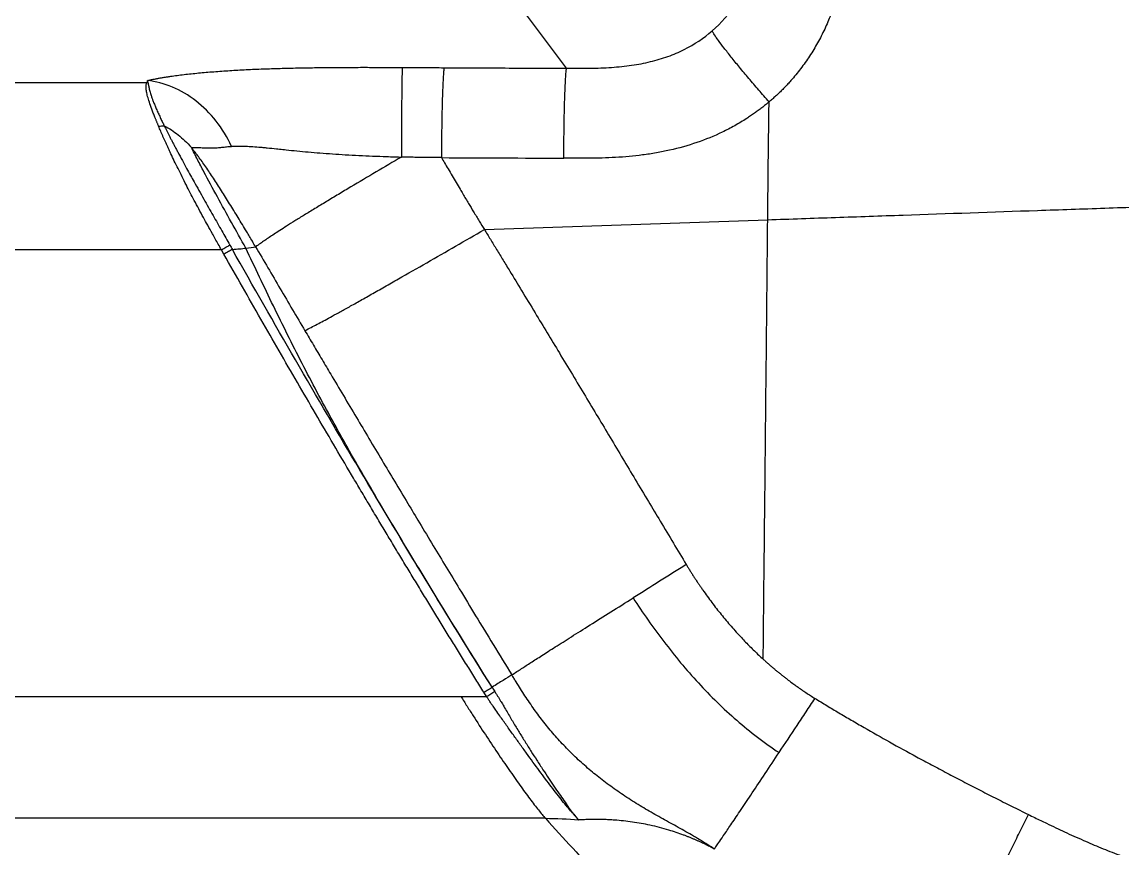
# Model space of a CAD drawing. Extents: x -50 to 28, y -10 to 124.
# Drawn here: x -9.83 to 6.21, y 13.71 to 25.78 of the extents above; entities that cross this region are included whole.
import ezdxf

# ---------------------------------------------------------------- set-up
doc = ezdxf.new("R2010")
doc.units = 0
doc.header["$MEASUREMENT"] = 0
doc.layers.add('GEOMETRY', color=2, linetype='Continuous', lineweight=25)

# ---------------------------------------------------------------- blocks, each defined once
blk = doc.blocks.new('2026 EXCURSION-ENTICE')
at = {"layer": 'GEOMETRY'}
for p, q in [((9.593, -53.826), (8.488, -52.345)), ((0, -54.036), (3.469, -54.036)), ((3.478, -54.036), (3.478, -54.004)), ((8.395, -56.179), (12.528, -56.036)), ((3.903, -56.474), (0, -56.474)), ((4.559, -56.474), (3.903, -56.474)), ((4.595, -56.538), (4.559, -56.474)), ((0, -62.991), (8.053, -62.991)), ((8.053, -62.991), (8.427, -62.991)), ((8.427, -62.991), (8.388, -62.929)), ((9.285, -64.767), (0, -64.767))]:
    blk.add_line(p, q, dxfattribs=at)
at = {"layer": 'GEOMETRY', "flags": 128}
blk.add_lwpolyline([(8.507, -62.855), (8.526, -62.886), (8.546, -62.916)], dxfattribs=at)
at = {"layer": 'GEOMETRY'}
for points, knots in [([(36.859, -38.985), (36.859, -39.16), (36.859, -39.51), (36.859, -40.039), (36.859, -40.597), (36.859, -41.376), (36.858, -42.351), (36.855, -43.908), (36.846, -45.823), (36.821, -48.972), (36.769, -52.803), (36.678, -56.674), (36.579, -59.683), (36.498, -61.677), (36.42, -63.302), (36.353, -64.522), (36.286, -65.605), (36.213, -66.66), (36.126, -67.745), (36.035, -68.704), (35.97, -69.315), (35.938, -69.602), (35.924, -69.72), (35.913, -69.815), (35.904, -69.892), (35.896, -69.965), (35.867, -70.204), (35.796, -70.603), (35.662, -71.066), (35.528, -71.427), (35.412, -71.692), (35.284, -71.951), (35.095, -72.286), (34.826, -72.687), (34.456, -73.131), (34.042, -73.535), (33.588, -73.894), (33.1, -74.204), (32.582, -74.462), (32.13, -74.631), (31.76, -74.738), (31.526, -74.793), (31.337, -74.829), (31.218, -74.849), (31.123, -74.863), (31.057, -74.871), (30.985, -74.88), (30.842, -74.897), (30.622, -74.922), (30.243, -74.965), (29.765, -75.015), (29.193, -75.07), (28.615, -75.121), (27.863, -75.183), (26.899, -75.253), (25.76, -75.325), (24.592, -75.39), (22.878, -75.476), (20.508, -75.573), (17.428, -75.669), (14.538, -75.735), (11.889, -75.78), (10.038, -75.803), (8.533, -75.817), (7.442, -75.826), (6.273, -75.833), (4.745, -75.84), (3.208, -75.844), (1.667, -75.846), (0.492, -75.847), (-0.692, -75.847), (-1.866, -75.846), (-3.004, -75.844), (-3.751, -75.842), (-4.118, -75.841)], [0, 0, 0, 0, 0.007135, 0.014269, 0.02154, 0.029849, 0.046032, 0.061236, 0.093305, 0.124037, 0.189519, 0.249403, 0.281787, 0.312156, 0.330735, 0.348033, 0.361973, 0.37493, 0.391119, 0.406315, 0.414161, 0.41614, 0.418084, 0.419011, 0.420045, 0.421239, 0.422007, 0.429856, 0.437694, 0.441616, 0.445539, 0.449461, 0.453383, 0.461225, 0.469067, 0.476909, 0.484751, 0.492594, 0.500437, 0.50828, 0.512202, 0.516124, 0.518085, 0.520047, 0.521015, 0.52201, 0.522757, 0.523955, 0.527873, 0.531772, 0.53951, 0.547462, 0.55518, 0.563151, 0.578208, 0.59453, 0.609664, 0.62587, 0.664452, 0.706296, 0.751407, 0.782189, 0.814248, 0.826805, 0.843537, 0.858702, 0.8744, 0.905792, 0.921312, 0.937214, 0.953632, 0.969569, 0.985025, 1, 1, 1, 1]), ([(-4.118, -75.625), (-3.925, -75.625), (-3.733, -75.626), (-3.347, -75.627), (-3.155, -75.627), (-2.769, -75.628), (-2.576, -75.628), (-2.191, -75.629), (-1.998, -75.629), (-1.035, -75.63), (-0.265, -75.63), (0.698, -75.63), (0.89, -75.63), (1.275, -75.63), (1.468, -75.63), (1.853, -75.629), (2.046, -75.629), (2.432, -75.628), (2.626, -75.628), (3.011, -75.627), (3.204, -75.627), (3.589, -75.626), (3.782, -75.626), (4.359, -75.624), (4.744, -75.623), (5.322, -75.621), (5.515, -75.62), (5.9, -75.618), (6.093, -75.617), (6.478, -75.615), (6.67, -75.614), (6.959, -75.613), (7.055, -75.612), (7.176, -75.611), (7.2, -75.611), (7.247, -75.611), (7.269, -75.611), (7.312, -75.61), (7.332, -75.61), (7.369, -75.61), (7.386, -75.61), (7.433, -75.609), (7.461, -75.609), (7.515, -75.609), (7.542, -75.609), (7.59, -75.608), (7.607, -75.608), (7.644, -75.608), (7.664, -75.608), (7.707, -75.607), (7.729, -75.607), (7.776, -75.607), (7.801, -75.607), (8.017, -75.605), (8.21, -75.603), (8.787, -75.598), (9.172, -75.595), (10.328, -75.583), (11.099, -75.573), (12.641, -75.551), (13.412, -75.538), (14.953, -75.508), (15.724, -75.491), (17.263, -75.454), (18.033, -75.432), (19.572, -75.385), (20.341, -75.359), (21.495, -75.315), (21.88, -75.299), (22.648, -75.266), (23.032, -75.249), (23.608, -75.222), (23.8, -75.213), (24.184, -75.194), (24.376, -75.184), (24.664, -75.169), (24.76, -75.163), (24.95, -75.153), (25.046, -75.148), (25.238, -75.137), (25.334, -75.132), (25.526, -75.121), (25.622, -75.115), (26.486, -75.064), (27.253, -75.013), (28.402, -74.922), (28.785, -74.89), (29.358, -74.837), (29.549, -74.818), (29.836, -74.789), (29.979, -74.775), (30.146, -74.757), (30.23, -74.748), (30.266, -74.744), (30.289, -74.742), (30.301, -74.74), (30.325, -74.738), (30.336, -74.737), (30.353, -74.735), (30.364, -74.733), (30.376, -74.732), (30.406, -74.729), (30.43, -74.726), (30.502, -74.718), (30.549, -74.713), (30.645, -74.702), (30.692, -74.697), (30.788, -74.686), (30.835, -74.68), (30.895, -74.673), (30.907, -74.672), (30.931, -74.669), (30.942, -74.667), (30.965, -74.665), (30.977, -74.663), (31, -74.66), (31.012, -74.659), (31.047, -74.655), (31.07, -74.651), (31.115, -74.645), (31.138, -74.642), (31.253, -74.624), (31.344, -74.608), (31.616, -74.552), (31.795, -74.505), (32.148, -74.393), (32.322, -74.328), (32.831, -74.107), (33.155, -73.924), (33.759, -73.495), (34.039, -73.249), (34.541, -72.706), (34.764, -72.408), (35.144, -71.772), (35.301, -71.435), (35.482, -70.91), (35.533, -70.732), (35.596, -70.461), (35.615, -70.371), (35.639, -70.234), (35.647, -70.188), (35.657, -70.119), (35.661, -70.096), (35.667, -70.051), (35.67, -70.028), (35.676, -69.981), (35.679, -69.958), (35.684, -69.911), (35.687, -69.887), (35.696, -69.815), (35.701, -69.768), (35.718, -69.625), (35.729, -69.529), (35.76, -69.243), (35.781, -69.052), (35.878, -68.097), (35.944, -67.332), (36.03, -66.182), (36.056, -65.798), (36.105, -65.031), (36.128, -64.647), (36.193, -63.495), (36.232, -62.726), (36.302, -61.187), (36.333, -60.419), (36.389, -58.88), (36.414, -58.111), (36.46, -56.573), (36.48, -55.805), (36.516, -54.27), (36.532, -53.502), (36.56, -51.965), (36.572, -51.196), (36.588, -50.041), (36.593, -49.656), (36.602, -48.887), (36.606, -48.501), (36.614, -47.731), (36.617, -47.347), (36.623, -46.576), (36.626, -46.19), (36.631, -45.42), (36.633, -45.035), (36.636, -44.265), (36.638, -43.879), (36.64, -43.108), (36.641, -42.723), (36.642, -41.953), (36.643, -41.568), (36.643, -40.99), (36.643, -40.798), (36.643, -40.509), (36.643, -40.413), (36.643, -40.268), (36.643, -40.22), (36.643, -40.148), (36.643, -40.124), (36.643, -40.079), (36.643, -40.057), (36.643, -40.015), (36.643, -39.995), (36.643, -39.957), (36.643, -39.939), (36.643, -39.886), (36.643, -39.852), (36.643, -39.797), (36.643, -39.778), (36.643, -39.739), (36.643, -39.718), (36.643, -39.674), (36.643, -39.651), (36.643, -39.604), (36.643, -39.579), (36.643, -39.507), (36.643, -39.459), (36.643, -39.364), (36.643, -39.317), (36.643, -39.223), (36.643, -39.176), (36.643, -39.081), (36.643, -39.033), (36.643, -38.985)], [0, 0, 0, 0, 0.007812, 0.007812, 0.015625, 0.015625, 0.023437, 0.023437, 0.03125, 0.03125, 0.0625, 0.0625, 0.070312, 0.070312, 0.078125, 0.078125, 0.085937, 0.085937, 0.09375, 0.09375, 0.101562, 0.101562, 0.109375, 0.109375, 0.125, 0.125, 0.132812, 0.132812, 0.140625, 0.140625, 0.148437, 0.148437, 0.152344, 0.152344, 0.15332, 0.15332, 0.154297, 0.154297, 0.155273, 0.155273, 0.15625, 0.15625, 0.158203, 0.158203, 0.160156, 0.160156, 0.161133, 0.161133, 0.162109, 0.162109, 0.163086, 0.163086, 0.164062, 0.164062, 0.171875, 0.171875, 0.1875, 0.1875, 0.21875, 0.21875, 0.25, 0.25, 0.28125, 0.28125, 0.3125, 0.3125, 0.34375, 0.34375, 0.359375, 0.359375, 0.375, 0.375, 0.382812, 0.382812, 0.390625, 0.390625, 0.394531, 0.394531, 0.398437, 0.398437, 0.402344, 0.402344, 0.40625, 0.40625, 0.4375, 0.4375, 0.453125, 0.453125, 0.460937, 0.460937, 0.464844, 0.466797, 0.467773, 0.468262, 0.468262, 0.46875, 0.46875, 0.469238, 0.469238, 0.469482, 0.469727, 0.469727, 0.470703, 0.470703, 0.472656, 0.472656, 0.474609, 0.474609, 0.476562, 0.476562, 0.477051, 0.477051, 0.477539, 0.477539, 0.478027, 0.478027, 0.478516, 0.478516, 0.479492, 0.479492, 0.480469, 0.480469, 0.484375, 0.484375, 0.492187, 0.492187, 0.5, 0.5, 0.515625, 0.515625, 0.53125, 0.53125, 0.546875, 0.546875, 0.5625, 0.5625, 0.570312, 0.570312, 0.574219, 0.574219, 0.576172, 0.576172, 0.577148, 0.577148, 0.578125, 0.578125, 0.579102, 0.579102, 0.580078, 0.580078, 0.582031, 0.582031, 0.585937, 0.585937, 0.59375, 0.59375, 0.625, 0.625, 0.640625, 0.640625, 0.65625, 0.65625, 0.6875, 0.6875, 0.71875, 0.71875, 0.75, 0.75, 0.78125, 0.78125, 0.8125, 0.8125, 0.84375, 0.84375, 0.859375, 0.859375, 0.875, 0.875, 0.890625, 0.890625, 0.90625, 0.90625, 0.921875, 0.921875, 0.9375, 0.9375, 0.953125, 0.953125, 0.96875, 0.96875, 0.976562, 0.976562, 0.980469, 0.980469, 0.982422, 0.982422, 0.983398, 0.983398, 0.984375, 0.984375, 0.985352, 0.985352, 0.986328, 0.986328, 0.988281, 0.988281, 0.989258, 0.989258, 0.990234, 0.990234, 0.991211, 0.991211, 0.992187, 0.992187, 0.994141, 0.994141, 0.996094, 0.996094, 0.998047, 0.998047, 1, 1, 1, 1]), ([(0, -75.54), (0.179, -75.54), (0.448, -75.54), (0.739, -75.54), (0.862, -75.54), (0.896, -75.54), (0.918, -75.54), (0.93, -75.54), (0.952, -75.54), (0.964, -75.54), (0.989, -75.54), (1.003, -75.54), (1.043, -75.54), (1.072, -75.54), (1.112, -75.54), (1.125, -75.54), (1.149, -75.54), (1.161, -75.54), (1.194, -75.54), (1.217, -75.54), (1.284, -75.54), (1.329, -75.54), (1.463, -75.54), (1.553, -75.54), (1.821, -75.539), (2, -75.539), (2.538, -75.538), (2.896, -75.538), (3.434, -75.537), (3.613, -75.536), (3.973, -75.535), (4.153, -75.535), (4.512, -75.534), (4.691, -75.533), (5.05, -75.532), (5.229, -75.531), (5.588, -75.53), (5.768, -75.529), (6.128, -75.527), (6.307, -75.526), (6.666, -75.524), (6.845, -75.523), (7.047, -75.522), (7.069, -75.522), (7.114, -75.522), (7.136, -75.521), (7.202, -75.521), (7.245, -75.521), (7.308, -75.52), (7.329, -75.52), (7.372, -75.52), (7.394, -75.52), (7.438, -75.519), (7.461, -75.519), (7.506, -75.519), (7.886, -75.516), (8.267, -75.513), (9.343, -75.503), (10.061, -75.496), (11.497, -75.478), (12.215, -75.467), (13.652, -75.443), (14.37, -75.43), (15.805, -75.399), (16.523, -75.382), (17.419, -75.359), (17.598, -75.354), (17.867, -75.346), (17.957, -75.344), (18.091, -75.34), (18.136, -75.339), (18.225, -75.336), (18.269, -75.335), (18.357, -75.332), (18.401, -75.331), (18.489, -75.328), (18.534, -75.327), (18.623, -75.324), (18.668, -75.323), (18.758, -75.32), (18.982, -75.313), (19.206, -75.306), (20.102, -75.277), (20.818, -75.251), (22.252, -75.194), (22.968, -75.163), (24.043, -75.111), (24.401, -75.093), (25.117, -75.054), (25.475, -75.034), (26.55, -74.969), (27.266, -74.921), (28.697, -74.809), (29.412, -74.744), (30.149, -74.666), (30.171, -74.664), (30.216, -74.659), (30.238, -74.657), (30.283, -74.652), (30.306, -74.649), (30.35, -74.644), (30.373, -74.642), (30.417, -74.637), (30.44, -74.635), (30.484, -74.63), (30.507, -74.627), (30.552, -74.622), (30.575, -74.619), (30.62, -74.614), (30.642, -74.612), (30.709, -74.604), (30.754, -74.599), (30.81, -74.592), (30.821, -74.591), (30.843, -74.588), (30.854, -74.587), (30.875, -74.585), (30.886, -74.583), (30.908, -74.581), (30.919, -74.58), (30.941, -74.577), (30.953, -74.576), (30.969, -74.574), (30.975, -74.573), (30.986, -74.571), (30.992, -74.571), (31.002, -74.569), (31.008, -74.569), (31.019, -74.567), (31.025, -74.567), (31.042, -74.564), (31.053, -74.563), (31.111, -74.555), (31.156, -74.548), (31.383, -74.511), (31.563, -74.472), (31.919, -74.375), (32.094, -74.317), (32.609, -74.117), (32.938, -73.947), (33.554, -73.543), (33.84, -73.308), (34.359, -72.785), (34.59, -72.496), (34.988, -71.876), (35.154, -71.545), (35.349, -71.028), (35.406, -70.853), (35.464, -70.63), (35.475, -70.585), (35.496, -70.496), (35.506, -70.451), (35.525, -70.361), (35.533, -70.316), (35.55, -70.226), (35.557, -70.18), (35.571, -70.089), (35.577, -70.044), (35.589, -69.953), (35.594, -69.908), (35.61, -69.774), (35.62, -69.685), (35.635, -69.551), (35.641, -69.507), (35.65, -69.417), (35.655, -69.372), (35.67, -69.239), (35.68, -69.149), (35.764, -68.346), (35.828, -67.63), (35.912, -66.557), (35.938, -66.199), (35.987, -65.482), (36.009, -65.124), (36.052, -64.408), (36.072, -64.049), (36.11, -63.332), (36.129, -62.974), (36.163, -62.257), (36.18, -61.898), (36.203, -61.361), (36.211, -61.182), (36.222, -60.913), (36.226, -60.823), (36.233, -60.644), (36.236, -60.555), (36.247, -60.287), (36.254, -60.108), (36.267, -59.749), (36.274, -59.57), (36.293, -59.033), (36.305, -58.674), (36.34, -57.6), (36.361, -56.884), (36.418, -54.734), (36.448, -53.3), (36.483, -51.15), (36.494, -50.433), (36.507, -49.357), (36.511, -48.999), (36.519, -48.282), (36.522, -47.924), (36.529, -47.207), (36.531, -46.849), (36.537, -46.132), (36.539, -45.773), (36.545, -44.698), (36.548, -43.981), (36.552, -42.547), (36.553, -41.83), (36.553, -40.933), (36.553, -40.754), (36.553, -40.485), (36.553, -40.396), (36.553, -40.261), (36.553, -40.194), (36.553, -40.116), (36.553, -40.082), (36.553, -40.06), (36.553, -40.048), (36.553, -40.026), (36.553, -40.015), (36.553, -39.994), (36.553, -39.983), (36.553, -39.953), (36.553, -39.934), (36.553, -39.896), (36.553, -39.877), (36.553, -39.846), (36.553, -39.836), (36.553, -39.814), (36.553, -39.803), (36.553, -39.702), (36.553, -39.612), (36.553, -39.343), (36.553, -39.164), (36.553, -38.985)], [0, 0, 0, 0, 0.007812, 0.011719, 0.012695, 0.013184, 0.013184, 0.013672, 0.013672, 0.01416, 0.01416, 0.014648, 0.014648, 0.015625, 0.015625, 0.016113, 0.016113, 0.016602, 0.016602, 0.017578, 0.017578, 0.019531, 0.019531, 0.023437, 0.023437, 0.03125, 0.03125, 0.046875, 0.046875, 0.054687, 0.054687, 0.0625, 0.0625, 0.070312, 0.070312, 0.078125, 0.078125, 0.085937, 0.085937, 0.09375, 0.09375, 0.101562, 0.101562, 0.102539, 0.102539, 0.103516, 0.103516, 0.105469, 0.105469, 0.106445, 0.106445, 0.107422, 0.107422, 0.108398, 0.108398, 0.109375, 0.125, 0.125, 0.15625, 0.15625, 0.1875, 0.1875, 0.21875, 0.21875, 0.25, 0.25, 0.257812, 0.257812, 0.261719, 0.261719, 0.263672, 0.263672, 0.265625, 0.265625, 0.267578, 0.267578, 0.269531, 0.269531, 0.271484, 0.271484, 0.273437, 0.28125, 0.28125, 0.3125, 0.3125, 0.34375, 0.34375, 0.359375, 0.359375, 0.375, 0.375, 0.40625, 0.40625, 0.4375, 0.4375, 0.438477, 0.438477, 0.439453, 0.439453, 0.44043, 0.44043, 0.441406, 0.441406, 0.442383, 0.442383, 0.443359, 0.443359, 0.444336, 0.444336, 0.445312, 0.445312, 0.447266, 0.447266, 0.447754, 0.447754, 0.448242, 0.448242, 0.44873, 0.44873, 0.449219, 0.449219, 0.449707, 0.449707, 0.449951, 0.449951, 0.450195, 0.450195, 0.450439, 0.450439, 0.450684, 0.450684, 0.451172, 0.451172, 0.453125, 0.453125, 0.460937, 0.460937, 0.46875, 0.46875, 0.484375, 0.484375, 0.5, 0.5, 0.515625, 0.515625, 0.53125, 0.53125, 0.539062, 0.539062, 0.541016, 0.541016, 0.542969, 0.542969, 0.544922, 0.544922, 0.546875, 0.546875, 0.548828, 0.548828, 0.550781, 0.550781, 0.554687, 0.554687, 0.556641, 0.556641, 0.558594, 0.558594, 0.5625, 0.5625, 0.59375, 0.59375, 0.609375, 0.609375, 0.625, 0.625, 0.640625, 0.640625, 0.65625, 0.65625, 0.671875, 0.671875, 0.679687, 0.679687, 0.683594, 0.683594, 0.6875, 0.6875, 0.695312, 0.695312, 0.703125, 0.703125, 0.71875, 0.71875, 0.75, 0.75, 0.8125, 0.8125, 0.84375, 0.84375, 0.859375, 0.859375, 0.875, 0.875, 0.890625, 0.890625, 0.90625, 0.90625, 0.9375, 0.9375, 0.96875, 0.96875, 0.976562, 0.976562, 0.980469, 0.980469, 0.982422, 0.983398, 0.983887, 0.983887, 0.984375, 0.984375, 0.984863, 0.984863, 0.985352, 0.985352, 0.986328, 0.986328, 0.987305, 0.987305, 0.987793, 0.987793, 0.988281, 0.988281, 0.992187, 0.992187, 1, 1, 1, 1]), ([(0, -75.399), (0.255, -75.399), (0.758, -75.399), (1.505, -75.398), (2.236, -75.397), (2.949, -75.396), (3.646, -75.395), (4.481, -75.392), (5.425, -75.389), (6.856, -75.382), (9.405, -75.364), (12.989, -75.319), (16.595, -75.243), (19.404, -75.16), (21.198, -75.096), (22.609, -75.037), (23.696, -74.987), (24.764, -74.932), (25.851, -74.871), (26.912, -74.803), (27.994, -74.724), (29.052, -74.635), (29.944, -74.547), (30.511, -74.485), (30.779, -74.454), (30.911, -74.438), (31.046, -74.422), (31.223, -74.395), (31.443, -74.353), (31.791, -74.268), (32.218, -74.127), (32.708, -73.906), (33.173, -73.634), (33.607, -73.316), (34.006, -72.954), (34.364, -72.552), (34.678, -72.115), (34.944, -71.647), (35.125, -71.236), (35.243, -70.897), (35.318, -70.639), (35.379, -70.378), (35.414, -70.18), (35.434, -70.047), (35.442, -69.985), (35.45, -69.918), (35.461, -69.827), (35.475, -69.711), (35.495, -69.534), (35.52, -69.313), (35.576, -68.789), (35.654, -67.985), (35.744, -66.914), (35.823, -65.831), (35.89, -64.769), (35.95, -63.695), (36.004, -62.626), (36.054, -61.54), (36.113, -60.128), (36.177, -58.332), (36.259, -55.525), (36.335, -51.922), (36.379, -48.352), (36.4, -45.428), (36.409, -43.277), (36.412, -41.471), (36.412, -40.224), (36.411, -39.515), (36.411, -39.164), (36.411, -38.985)], [0, 0, 0, 0, 0.011101, 0.021959, 0.032572, 0.042941, 0.053066, 0.062947, 0.079322, 0.094251, 0.125331, 0.190435, 0.250486, 0.282601, 0.312909, 0.328779, 0.344158, 0.360326, 0.375407, 0.391619, 0.406655, 0.422722, 0.437903, 0.445751, 0.447588, 0.449629, 0.451566, 0.453521, 0.457428, 0.461331, 0.46914, 0.47695, 0.484759, 0.492568, 0.500376, 0.508185, 0.515994, 0.523803, 0.531611, 0.535517, 0.539423, 0.543317, 0.547218, 0.548183, 0.549172, 0.549945, 0.551125, 0.553168, 0.555032, 0.55892, 0.562849, 0.578024, 0.5941, 0.609728, 0.625356, 0.640468, 0.65663, 0.672021, 0.68788, 0.71823, 0.75035, 0.810334, 0.87533, 0.905972, 0.937827, 0.969083, 0.984709, 0.992188, 1, 1, 1, 1]), ([(11.717, -53.282), (11.849, -53.168), (11.966, -53.035), (12.114, -52.806), (12.159, -52.725), (12.239, -52.553), (12.275, -52.463), (12.335, -52.275), (12.36, -52.176), (12.401, -51.972), (12.417, -51.866), (12.44, -51.648), (12.448, -51.535), (12.455, -51.359), (12.457, -51.3), (12.459, -51.208), (12.46, -51.177), (12.46, -51.131), (12.461, -51.115), (12.461, -51.096), (12.461, -51.09), (12.461, -51.084), (12.461, -51.08), (12.461, -51.078), (12.461, -51.074), (12.461, -51.071), (12.461, -51.066), (12.461, -51.064), (12.461, -51.059), (12.461, -51.056), (12.461, -51.052), (12.462, -51.05), (12.462, -51.048)], [0, 0, 0, 0, 0.25, 0.25, 0.375, 0.375, 0.5, 0.5, 0.625, 0.625, 0.75, 0.75, 0.875, 0.875, 0.9375, 0.9375, 0.96875, 0.96875, 0.984375, 0.984375, 0.988281, 0.990234, 0.990234, 0.992188, 0.992188, 0.994141, 0.994141, 0.996094, 0.996094, 0.998047, 0.998047, 1, 1, 1, 1]), ([(13.739, -51.123), (13.738, -51.14), (13.738, -51.174), (13.737, -51.242), (13.734, -51.362), (13.729, -51.535), (13.719, -51.746), (13.695, -52.035), (13.642, -52.401), (13.551, -52.763), (13.45, -53.047), (13.361, -53.255), (13.258, -53.457), (13.141, -53.65), (13.011, -53.834), (12.902, -53.967), (12.824, -54.054), (12.78, -54.1), (12.735, -54.145), (12.69, -54.19), (12.643, -54.233), (12.596, -54.276), (12.564, -54.303), (12.548, -54.317)], [0, 0, 0, 0, 0.0146063, 0.0292388, 0.0577971, 0.1163118, 0.1763623, 0.2376079, 0.3626791, 0.4899504, 0.5545453, 0.618224, 0.6826143, 0.7464242, 0.8102978, 0.8738239, 0.8919071, 0.9099571, 0.9279822, 0.9459908, 0.9639912, 0.9819916, 1, 1, 1, 1]), ([(9.593, -53.826), (9.713, -53.827), (9.826, -53.827), (10.044, -53.824), (10.148, -53.82), (10.35, -53.806), (10.448, -53.796), (10.637, -53.769), (10.728, -53.751), (10.905, -53.708), (10.99, -53.683), (11.154, -53.624), (11.233, -53.591), (11.459, -53.478), (11.596, -53.387), (11.717, -53.282)], [0, 0, 0, 0, 0.125, 0.125, 0.25, 0.25, 0.375, 0.375, 0.5, 0.5, 0.625, 0.625, 0.75, 0.75, 1, 1, 1, 1]), ([(12.548, -54.317), (12.497, -54.259), (12.447, -54.201), (12.348, -54.086), (12.299, -54.029), (12.205, -53.918), (12.16, -53.864), (12.074, -53.76), (12.034, -53.71), (11.959, -53.616), (11.924, -53.572), (11.862, -53.492), (11.834, -53.455), (11.787, -53.391), (11.767, -53.362), (11.736, -53.315), (11.725, -53.296), (11.717, -53.282)], [0, 0, 0, 0, 0.125, 0.125, 0.25, 0.25, 0.375, 0.375, 0.5, 0.5, 0.625, 0.625, 0.75, 0.75, 0.875, 0.875, 1, 1, 1, 1]), ([(3.478, -54.004), (3.485, -54.003), (3.498, -54), (3.52, -53.995), (3.541, -53.991), (3.563, -53.987), (3.584, -53.983), (3.607, -53.978), (3.629, -53.974), (3.652, -53.97), (3.675, -53.966), (3.698, -53.962), (3.722, -53.958), (3.745, -53.955), (3.769, -53.951), (3.794, -53.947), (3.841, -53.94), (3.913, -53.93), (4.013, -53.917), (4.118, -53.906), (4.26, -53.891), (4.447, -53.875), (4.679, -53.859), (4.921, -53.845), (5.166, -53.835), (5.417, -53.827), (5.667, -53.821), (5.922, -53.817), (6.173, -53.814), (6.43, -53.813), (6.641, -53.812), (6.814, -53.813), (6.938, -53.813), (7.067, -53.814), (7.151, -53.814), (7.197, -53.814)], [0, 0, 0, 0, 0.0084843, 0.0169415, 0.0253726, 0.0337792, 0.0421624, 0.0505237, 0.0588643, 0.0671857, 0.0754892, 0.0837761, 0.092048, 0.100306, 0.1085518, 0.1167865, 0.1250118, 0.1561113, 0.187261, 0.2185364, 0.2500125, 0.3115652, 0.3749849, 0.436033, 0.499973, 0.5609245, 0.6249724, 0.6857833, 0.7499776, 0.8102258, 0.8749872, 0.9053094, 0.9374935, 0.9667148, 1, 1, 1, 1]), ([(7.197, -53.814), (7.196, -53.827), (7.195, -53.846), (7.194, -53.897), (7.193, -53.93), (7.191, -54.006), (7.191, -54.051), (7.189, -54.15), (7.189, -54.205), (7.188, -54.324), (7.187, -54.388), (7.186, -54.522), (7.186, -54.593), (7.185, -54.738), (7.185, -54.814), (7.184, -54.966), (7.184, -55.044), (7.184, -55.121)], [0, 0, 0, 0, 0.125, 0.125, 0.25, 0.25, 0.375, 0.375, 0.5, 0.5, 0.625, 0.625, 0.75, 0.75, 0.875, 0.875, 1, 1, 1, 1]), ([(7.197, -53.814), (7.22, -53.814), (7.271, -53.815), (7.373, -53.815), (7.503, -53.816), (7.656, -53.817), (7.758, -53.817), (7.808, -53.818)], [0, 0, 0, 0, 0.114726, 0.25, 0.5, 0.7562, 1, 1, 1, 1]), ([(7.808, -53.818), (7.805, -53.83), (7.803, -53.849), (7.798, -53.901), (7.796, -53.934), (7.791, -54.011), (7.789, -54.055), (7.785, -54.155), (7.783, -54.211), (7.779, -54.33), (7.778, -54.394), (7.775, -54.529), (7.774, -54.6), (7.771, -54.747), (7.77, -54.822), (7.769, -54.975), (7.768, -55.053), (7.768, -55.13)], [0, 0, 0, 0, 0.125, 0.125, 0.25, 0.25, 0.375, 0.375, 0.5, 0.5, 0.625, 0.625, 0.75, 0.75, 0.875, 0.875, 1, 1, 1, 1]), ([(7.808, -53.818), (7.882, -53.818), (8.031, -53.819), (8.328, -53.82), (8.849, -53.823), (9.296, -53.825), (9.593, -53.826)], [0, 0, 0, 0, 0.125, 0.25, 0.5, 1, 1, 1, 1]), ([(9.554, -55.138), (9.554, -55.06), (9.554, -54.983), (9.556, -54.83), (9.557, -54.754), (9.559, -54.608), (9.56, -54.537), (9.563, -54.402), (9.565, -54.338), (9.569, -54.219), (9.571, -54.164), (9.575, -54.064), (9.577, -54.019), (9.581, -53.942), (9.584, -53.91), (9.588, -53.858), (9.591, -53.839), (9.593, -53.826)], [0, 0, 0, 0, 0.125, 0.125, 0.25, 0.25, 0.375, 0.375, 0.5, 0.5, 0.625, 0.625, 0.75, 0.75, 0.875, 0.875, 1, 1, 1, 1]), ([(3.643, -54.672), (3.64, -54.667), (3.636, -54.655), (3.629, -54.638), (3.622, -54.621), (3.615, -54.604), (3.608, -54.588), (3.602, -54.572), (3.596, -54.557), (3.583, -54.525), (3.565, -54.479), (3.536, -54.403), (3.506, -54.318), (3.481, -54.234), (3.465, -54.167), (3.459, -54.114), (3.461, -54.079), (3.464, -54.057), (3.467, -54.045), (3.469, -54.039), (3.469, -54.036)], [0, 0, 0, 0, 0.01502, 0.029951, 0.044792, 0.059546, 0.074214, 0.088797, 0.103297, 0.117714, 0.178661, 0.239261, 0.362492, 0.487526, 0.611851, 0.741982, 0.870707, 0.935143, 0.967589, 1, 1, 1, 1]), ([(3.478, -54.004), (3.479, -54.007), (3.48, -54.014), (3.483, -54.024), (3.486, -54.035), (3.488, -54.045), (3.491, -54.056), (3.494, -54.07), (3.5, -54.097), (3.507, -54.132), (3.519, -54.174), (3.53, -54.211), (3.543, -54.252), (3.56, -54.298), (3.579, -54.347), (3.603, -54.404), (3.629, -54.463), (3.653, -54.516), (3.672, -54.557), (3.686, -54.587), (3.7, -54.615), (3.713, -54.641), (3.721, -54.658), (3.725, -54.667)], [0, 0, 0, 0, 0.0321616, 0.0657223, 0.0985634, 0.1314098, 0.1642213, 0.1967489, 0.2617342, 0.3907166, 0.4545317, 0.5177006, 0.5862929, 0.6421342, 0.7077145, 0.7644466, 0.8291473, 0.8843398, 0.9112851, 0.9362787, 0.9593685, 0.9805974, 1, 1, 1, 1]), ([(4.708, -54.965), (4.645, -54.832), (4.568, -54.708), (4.392, -54.485), (4.293, -54.385), (4.078, -54.218), (3.963, -54.15), (3.724, -54.05), (3.601, -54.017), (3.478, -54.004)], [0, 0, 0, 0, 0.25, 0.25, 0.5, 0.5, 0.75, 0.75, 1, 1, 1, 1]), ([(12.548, -54.317), (12.539, -54.324), (12.522, -54.339), (12.496, -54.36), (12.47, -54.381), (12.443, -54.402), (12.416, -54.423), (12.389, -54.443), (12.362, -54.463), (12.334, -54.483), (12.306, -54.503), (12.278, -54.522), (12.25, -54.541), (12.174, -54.59), (12.047, -54.666), (11.808, -54.79), (11.493, -54.918), (11.168, -55.009), (10.902, -55.062), (10.639, -55.102), (10.376, -55.125), (10.116, -55.136), (9.925, -55.139), (9.768, -55.139), (9.645, -55.138), (9.584, -55.138), (9.554, -55.138)], [0, 0, 0, 0, 0.010617, 0.02124, 0.031871, 0.04251, 0.053158, 0.063818, 0.07449, 0.085175, 0.095874, 0.106589, 0.117321, 0.128071, 0.191963, 0.256559, 0.382087, 0.512193, 0.574307, 0.638285, 0.762359, 0.823397, 0.883545, 0.942528, 0.971486, 1, 1, 1, 1]), ([(12.528, -56.036), (12.529, -55.893), (12.531, -55.751), (12.534, -55.465), (12.535, -55.322), (12.539, -55.035), (12.54, -54.891), (12.544, -54.603), (12.546, -54.46), (12.548, -54.317)], [0, 0, 0, 0, 0.25, 0.25, 0.5, 0.5, 0.75, 0.75, 1, 1, 1, 1]), ([(4.559, -56.474), (4.543, -56.446), (4.513, -56.393), (4.469, -56.314), (4.418, -56.223), (4.36, -56.119), (4.272, -55.958), (4.167, -55.762), (4.063, -55.564), (3.985, -55.409), (3.926, -55.291), (3.872, -55.18), (3.83, -55.093), (3.8, -55.029), (3.78, -54.985), (3.76, -54.942), (3.742, -54.9), (3.723, -54.859), (3.706, -54.82), (3.689, -54.781), (3.673, -54.744), (3.657, -54.707), (3.648, -54.684), (3.643, -54.672)], [0, 0, 0, 0, 0.044497, 0.086498, 0.125988, 0.191177, 0.251874, 0.383968, 0.502441, 0.568963, 0.632944, 0.694472, 0.753648, 0.779362, 0.80481, 0.830001, 0.854944, 0.879651, 0.904131, 0.928396, 0.952455, 0.976319, 1, 1, 1, 1]), ([(3.725, -54.667), (3.728, -54.672), (3.734, -54.684), (3.743, -54.702), (3.752, -54.72), (3.761, -54.739), (3.771, -54.758), (3.781, -54.777), (3.791, -54.797), (3.802, -54.818), (3.812, -54.839), (3.823, -54.86), (3.835, -54.882), (3.846, -54.904), (3.858, -54.927), (3.87, -54.95), (3.883, -54.973), (3.895, -54.997), (3.908, -55.022), (3.939, -55.08), (3.986, -55.167), (4.049, -55.282), (4.106, -55.386), (4.189, -55.535), (4.298, -55.73), (4.434, -55.969), (4.561, -56.192), (4.642, -56.336), (4.681, -56.405)], [0, 0, 0, 0, 0.01227, 0.024641, 0.037124, 0.04973, 0.062468, 0.075348, 0.088378, 0.101567, 0.114919, 0.128442, 0.142139, 0.156012, 0.170064, 0.184294, 0.198698, 0.213274, 0.228014, 0.24291, 0.316216, 0.382043, 0.440551, 0.49201, 0.632197, 0.76348, 0.886207, 1, 1, 1, 1]), ([(3.725, -54.667), (3.762, -54.685), (3.797, -54.705), (3.865, -54.748), (3.897, -54.772), (3.962, -54.824), (3.994, -54.852), (4.057, -54.913), (4.088, -54.946), (4.12, -54.982)], [0, 0, 0, 0, 0.25, 0.25, 0.5, 0.5, 0.75, 0.75, 1, 1, 1, 1]), ([(4.12, -54.982), (4.154, -54.981), (4.185, -54.981), (4.243, -54.983), (4.27, -54.984), (4.321, -54.987), (4.345, -54.988), (4.39, -54.989), (4.412, -54.989), (4.456, -54.988), (4.477, -54.986), (4.521, -54.983), (4.543, -54.981), (4.576, -54.978), (4.587, -54.976), (4.61, -54.974), (4.622, -54.973), (4.646, -54.97), (4.658, -54.969), (4.683, -54.967), (4.695, -54.966), (4.708, -54.965)], [0, 0, 0, 0, 0.125, 0.125, 0.25, 0.25, 0.375, 0.375, 0.5, 0.5, 0.625, 0.625, 0.75, 0.75, 0.8125, 0.8125, 0.875, 0.875, 0.9375, 0.9375, 1, 1, 1, 1]), ([(4.916, -56.45), (4.845, -56.324), (4.774, -56.198), (4.635, -55.949), (4.567, -55.825), (4.433, -55.579), (4.367, -55.458), (4.272, -55.277), (4.24, -55.217), (4.179, -55.098), (4.148, -55.038), (4.12, -54.982)], [0, 0, 0, 0, 0.25, 0.25, 0.5, 0.5, 0.75, 0.75, 0.875, 0.875, 1, 1, 1, 1]), ([(5.057, -56.429), (5.041, -56.403), (5.012, -56.352), (4.969, -56.28), (4.92, -56.198), (4.865, -56.107), (4.782, -55.97), (4.682, -55.806), (4.562, -55.614), (4.446, -55.435), (4.351, -55.293), (4.277, -55.188), (4.229, -55.122), (4.188, -55.068), (4.154, -55.024), (4.131, -54.996), (4.12, -54.982)], [0, 0, 0, 0, 0.0525233, 0.1011456, 0.1458432, 0.2178713, 0.2863408, 0.4237593, 0.5527937, 0.6779061, 0.794643, 0.8499064, 0.9027454, 0.9358098, 0.9682563, 1, 1, 1, 1]), ([(4.708, -54.965), (4.713, -54.964), (4.722, -54.964), (4.736, -54.963), (4.751, -54.962), (4.765, -54.962), (4.78, -54.961), (4.804, -54.961), (4.84, -54.961), (4.903, -54.962), (4.99, -54.966), (5.083, -54.973), (5.164, -54.98), (5.249, -54.989), (5.331, -54.997), (5.424, -55.007), (5.522, -55.018), (5.717, -55.038), (6.004, -55.063), (6.374, -55.088), (6.7, -55.104), (6.938, -55.113), (7.056, -55.117), (7.121, -55.119), (7.157, -55.12), (7.178, -55.121), (7.184, -55.121)], [0, 0, 0, 0, 0.008644, 0.017218, 0.025726, 0.03417, 0.042555, 0.050881, 0.075561, 0.100452, 0.148302, 0.200738, 0.22594, 0.253392, 0.308468, 0.326549, 0.366226, 0.42671, 0.555772, 0.695122, 0.843673, 0.920945, 0.960237, 0.976072, 0.993787, 1, 1, 1, 1]), ([(7.184, -55.121), (7.061, -55.194), (6.937, -55.266), (6.691, -55.412), (6.568, -55.485), (6.387, -55.593), (6.326, -55.629), (6.207, -55.701), (6.149, -55.736), (6.034, -55.805), (5.977, -55.839), (5.869, -55.905), (5.817, -55.937), (5.719, -55.997), (5.673, -56.026), (5.587, -56.079), (5.547, -56.104), (5.474, -56.151), (5.441, -56.172), (5.38, -56.211), (5.352, -56.229), (5.276, -56.28), (5.233, -56.309), (5.169, -56.353), (5.149, -56.367), (5.105, -56.397), (5.082, -56.412), (5.056, -56.429)], [0, 0, 0, 0, 0.125, 0.125, 0.25, 0.25, 0.3125, 0.3125, 0.375, 0.375, 0.4375, 0.4375, 0.5, 0.5, 0.5625, 0.5625, 0.625, 0.625, 0.6875, 0.6875, 0.75, 0.75, 0.875, 0.875, 0.9375, 0.9375, 1, 1, 1, 1]), ([(7.768, -55.13), (7.736, -55.13), (7.671, -55.13), (7.574, -55.129), (7.477, -55.127), (7.38, -55.126), (7.282, -55.123), (7.217, -55.122), (7.184, -55.121)], [0, 0, 0, 0, 0.165476, 0.331434, 0.49787, 0.66478, 0.832158, 1, 1, 1, 1]), ([(7.768, -55.13), (7.783, -55.155), (7.816, -55.21), (7.867, -55.298), (7.943, -55.426), (8.014, -55.547), (8.094, -55.682), (8.16, -55.792), (8.24, -55.925), (8.317, -56.051), (8.37, -56.138), (8.395, -56.179)], [0, 0, 0, 0, 0.0724989, 0.1561581, 0.2509219, 0.4371409, 0.5012512, 0.6359411, 0.7509192, 0.881464, 1, 1, 1, 1]), ([(12.528, -56.036), (12.857, -56.024), (13.187, -56.013), (13.846, -55.99), (14.174, -55.979), (15.157, -55.945), (15.809, -55.922), (16.79, -55.888), (17.118, -55.877), (17.775, -55.854), (18.104, -55.842), (19.093, -55.808), (19.753, -55.785), (21.071, -55.739), (21.731, -55.716), (23.05, -55.67), (23.709, -55.647), (25.028, -55.601), (25.687, -55.578), (27.006, -55.532), (27.665, -55.509), (28.325, -55.485)], [0, 0, 0, 0, 0.0625, 0.0625, 0.125, 0.125, 0.25, 0.25, 0.3125, 0.3125, 0.375, 0.375, 0.5, 0.5, 0.625, 0.625, 0.75, 0.75, 0.875, 0.875, 1, 1, 1, 1]), ([(12.462, -62.446), (12.468, -61.911), (12.473, -61.377), (12.485, -60.308), (12.49, -59.773), (12.501, -58.705), (12.507, -58.172), (12.517, -57.104), (12.523, -56.57), (12.528, -56.036)], [0, 0, 0, 0, 0.25, 0.25, 0.5, 0.5, 0.75, 0.75, 1, 1, 1, 1]), ([(5.777, -57.654), (5.809, -57.637), (5.839, -57.621), (5.897, -57.59), (5.926, -57.575), (5.985, -57.544), (6.015, -57.528), (6.078, -57.494), (6.112, -57.476), (6.185, -57.436), (6.224, -57.415), (6.309, -57.368), (6.356, -57.342), (6.456, -57.287), (6.509, -57.257), (6.623, -57.193), (6.683, -57.159), (6.808, -57.088), (6.873, -57.052), (7.005, -56.977), (7.073, -56.938), (7.277, -56.821), (7.416, -56.742), (7.695, -56.582), (7.835, -56.501), (8.115, -56.34), (8.255, -56.26), (8.395, -56.179)], [0, 0, 0, 0, 0.0625, 0.0625, 0.125, 0.125, 0.1875, 0.1875, 0.25, 0.25, 0.3125, 0.3125, 0.375, 0.375, 0.4375, 0.4375, 0.5, 0.5, 0.5625, 0.5625, 0.625, 0.625, 0.75, 0.75, 0.875, 0.875, 1, 1, 1, 1]), ([(8.395, -56.179), (8.424, -56.226), (8.484, -56.323), (8.575, -56.472), (8.669, -56.627), (8.791, -56.826), (8.946, -57.082), (9.187, -57.48), (9.498, -57.994), (9.863, -58.601), (10.172, -59.115), (10.414, -59.52), (10.6, -59.831), (10.781, -60.134), (10.966, -60.443), (11.15, -60.75), (11.277, -60.962), (11.34, -61.066)], [0, 0, 0, 0, 0.029306, 0.059848, 0.091629, 0.124648, 0.182316, 0.249305, 0.369167, 0.498398, 0.621375, 0.684578, 0.746491, 0.811976, 0.870256, 0.935848, 1, 1, 1, 1]), ([(4.559, -56.474), (4.582, -56.461), (4.604, -56.449), (4.646, -56.425), (4.665, -56.414), (4.681, -56.405)], [0, 0, 0, 0, 0.5, 0.5, 1, 1, 1, 1]), ([(4.718, -56.469), (4.701, -56.478), (4.682, -56.489), (4.64, -56.513), (4.618, -56.525), (4.595, -56.538)], [0, 0, 0, 0, 0.5, 0.5, 1, 1, 1, 1]), ([(8.507, -62.855), (7.85, -61.807), (7.207, -60.748), (5.946, -58.618), (5.327, -57.546), (4.718, -56.469)], [0, 0, 0, 0, 0.5, 0.5, 1, 1, 1, 1]), ([(8.508, -62.855), (8.188, -62.344), (7.871, -61.832), (7.48, -61.189), (7.402, -61.06), (7.285, -60.867), (7.246, -60.803), (7.169, -60.674), (7.13, -60.61), (7.015, -60.418), (6.939, -60.29), (6.823, -60.094), (6.785, -60.029), (6.708, -59.897), (6.669, -59.831), (6.476, -59.498), (6.324, -59.229), (6.025, -58.684), (5.879, -58.408), (5.664, -57.992), (5.594, -57.853), (5.454, -57.574), (5.385, -57.434), (5.249, -57.153), (5.181, -57.012), (5.047, -56.73), (4.981, -56.59), (4.916, -56.45)], [0, 0, 0, 0, 0.25, 0.25, 0.3125, 0.3125, 0.34375, 0.34375, 0.375, 0.375, 0.4375, 0.4375, 0.46875, 0.46875, 0.5, 0.5, 0.625, 0.625, 0.75, 0.75, 0.8125, 0.8125, 0.875, 0.875, 0.9375, 0.9375, 1, 1, 1, 1]), ([(5.057, -56.429), (5.117, -56.531), (5.177, -56.633), (5.296, -56.837), (5.356, -56.94), (5.476, -57.144), (5.536, -57.246), (5.656, -57.45), (5.716, -57.553), (5.777, -57.654)], [0, 0, 0, 0, 0.25, 0.25, 0.5, 0.5, 0.75, 0.75, 1, 1, 1, 1]), ([(8.388, -62.929), (8.349, -62.867), (8.27, -62.74), (8.151, -62.55), (8.032, -62.359), (7.913, -62.166), (7.793, -61.972), (7.673, -61.776), (7.553, -61.58), (7.433, -61.382), (7.312, -61.183), (7.19, -60.983), (7.069, -60.781), (6.947, -60.578), (6.824, -60.374), (6.702, -60.169), (6.579, -59.962), (6.409, -59.676), (6.193, -59.31), (5.93, -58.861), (5.666, -58.407), (5.4, -57.948), (5.133, -57.483), (4.864, -57.012), (4.685, -56.697), (4.595, -56.538)], [0, 0, 0, 0, 0.029988, 0.060145, 0.090471, 0.120965, 0.151627, 0.182458, 0.213459, 0.244628, 0.275966, 0.307473, 0.33915, 0.370995, 0.40301, 0.435194, 0.467548, 0.500071, 0.569331, 0.63931, 0.710008, 0.781425, 0.853562, 0.92642, 1, 1, 1, 1]), ([(5.777, -57.654), (5.818, -57.724), (5.901, -57.865), (6.027, -58.076), (6.172, -58.322), (6.34, -58.603), (6.526, -58.916), (6.714, -59.231), (6.899, -59.541), (7.088, -59.857), (7.269, -60.159), (7.458, -60.474), (7.645, -60.783), (7.839, -61.105), (8.044, -61.445), (8.272, -61.821), (8.527, -62.239), (8.704, -62.527), (8.795, -62.675)], [0, 0, 0, 0, 0.04166, 0.083647, 0.125962, 0.187747, 0.251182, 0.312327, 0.376091, 0.436017, 0.500618, 0.556754, 0.623805, 0.685785, 0.749132, 0.827381, 0.911003, 1, 1, 1, 1]), ([(11.34, -61.066), (11.211, -61.147), (11.081, -61.228), (10.822, -61.391), (10.693, -61.472), (10.564, -61.552)], [0, 0, 0, 0, 0.5, 0.5, 1, 1, 1, 1]), ([(11.34, -61.066), (11.349, -61.08), (11.366, -61.108), (11.391, -61.15), (11.418, -61.192), (11.444, -61.233), (11.471, -61.274), (11.498, -61.315), (11.526, -61.356), (11.553, -61.397), (11.615, -61.485), (11.712, -61.619), (11.849, -61.795), (11.993, -61.966), (12.114, -62.1), (12.206, -62.197), (12.269, -62.261), (12.333, -62.324), (12.397, -62.386), (12.441, -62.426), (12.462, -62.446)], [0, 0, 0, 0, 0.027509, 0.055029, 0.082563, 0.110113, 0.137679, 0.165264, 0.192869, 0.220496, 0.248147, 0.373375, 0.498185, 0.624335, 0.749243, 0.799974, 0.850404, 0.900543, 0.950404, 1, 1, 1, 1]), ([(8.795, -62.675), (8.82, -62.658), (8.845, -62.642), (8.891, -62.612), (8.914, -62.598), (8.959, -62.569), (8.981, -62.554), (9.027, -62.525), (9.05, -62.51), (9.123, -62.462), (9.176, -62.429), (9.293, -62.354), (9.358, -62.312), (9.501, -62.221), (9.58, -62.172), (9.749, -62.064), (9.841, -62.007), (10.033, -61.886), (10.135, -61.822), (10.345, -61.69), (10.453, -61.622), (10.564, -61.552)], [0, 0, 0, 0, 0.0625, 0.0625, 0.125, 0.125, 0.1875, 0.1875, 0.25, 0.25, 0.375, 0.375, 0.5, 0.5, 0.625, 0.625, 0.75, 0.75, 0.875, 0.875, 1, 1, 1, 1]), ([(10.564, -61.552), (10.634, -61.661), (10.707, -61.768), (10.857, -61.981), (10.934, -62.086), (11.093, -62.294), (11.174, -62.396), (11.342, -62.597), (11.428, -62.695), (11.694, -62.984), (11.88, -63.167), (12.174, -63.422), (12.275, -63.504), (12.481, -63.661), (12.586, -63.736), (12.694, -63.807)], [0, 0, 0, 0, 0.125, 0.125, 0.25, 0.25, 0.375, 0.375, 0.5, 0.5, 0.75, 0.75, 0.875, 0.875, 1, 1, 1, 1]), ([(12.462, -62.446), (12.474, -62.457), (12.498, -62.478), (12.534, -62.51), (12.57, -62.542), (12.607, -62.573), (12.643, -62.604), (12.68, -62.634), (12.717, -62.664), (12.754, -62.693), (12.791, -62.722), (12.837, -62.757), (12.892, -62.798), (12.956, -62.845), (13.021, -62.89), (13.086, -62.934), (13.152, -62.977), (13.196, -63.004), (13.218, -63.018)], [0, 0, 0, 0, 0.050926, 0.1016732, 0.1522453, 0.2026459, 0.252879, 0.3029484, 0.3528578, 0.4026112, 0.4522126, 0.5016659, 0.5854089, 0.6688491, 0.7520073, 0.8349045, 0.9175616, 1, 1, 1, 1]), ([(8.795, -62.675), (8.757, -62.698), (8.715, -62.725), (8.644, -62.769), (8.619, -62.785), (8.565, -62.818), (8.537, -62.836), (8.508, -62.855)], [0, 0, 0, 0, 0.5, 0.5, 0.75, 0.75, 1, 1, 1, 1]), ([(11.749, -65.215), (11.738, -65.208), (11.717, -65.194), (11.685, -65.174), (11.654, -65.153), (11.623, -65.134), (11.592, -65.114), (11.561, -65.095), (11.503, -65.06), (11.418, -65.01), (11.306, -64.946), (11.194, -64.883), (11.043, -64.8), (10.856, -64.696), (10.635, -64.566), (10.42, -64.429), (10.213, -64.284), (10.017, -64.133), (9.831, -63.975), (9.656, -63.809), (9.49, -63.637), (9.335, -63.458), (9.214, -63.304), (9.121, -63.177), (9.053, -63.08), (8.987, -62.98), (8.922, -62.879), (8.868, -62.793), (8.826, -62.725), (8.805, -62.691), (8.795, -62.675)], [0, 0, 0, 0, 0.009483, 0.018887, 0.028211, 0.037456, 0.046623, 0.055713, 0.064727, 0.097329, 0.129517, 0.161947, 0.194495, 0.259877, 0.324298, 0.390766, 0.455223, 0.518609, 0.580244, 0.641951, 0.702012, 0.761429, 0.820646, 0.849662, 0.879886, 0.90964, 0.939601, 0.969746, 0.985905, 1, 1, 1, 1]), ([(8.388, -62.929), (8.41, -62.916), (8.432, -62.902), (8.473, -62.876), (8.492, -62.865), (8.507, -62.855)], [0, 0, 0, 0, 0.5, 0.5, 1, 1, 1, 1]), ([(8.053, -62.991), (8.083, -63.038), (8.113, -63.086), (8.172, -63.18), (8.202, -63.226), (8.291, -63.365), (8.35, -63.457), (8.468, -63.636), (8.527, -63.725), (8.613, -63.853), (8.642, -63.895), (8.698, -63.977), (8.726, -64.018), (8.78, -64.096), (8.807, -64.135), (8.86, -64.21), (8.886, -64.247), (8.937, -64.318), (8.962, -64.353), (9.01, -64.419), (9.034, -64.45), (9.079, -64.511), (9.101, -64.541), (9.144, -64.596), (9.164, -64.621), (9.202, -64.669), (9.22, -64.691), (9.254, -64.732), (9.27, -64.75), (9.285, -64.767)], [0, 0, 0, 0, 0.0625, 0.0625, 0.125, 0.125, 0.25, 0.25, 0.375, 0.375, 0.4375, 0.4375, 0.5, 0.5, 0.5625, 0.5625, 0.625, 0.625, 0.6875, 0.6875, 0.75, 0.75, 0.8125, 0.8125, 0.875, 0.875, 0.9375, 0.9375, 1, 1, 1, 1]), ([(8.427, -62.991), (8.449, -62.977), (8.471, -62.963), (8.511, -62.938), (8.53, -62.926), (8.546, -62.916)], [0, 0, 0, 0, 0.5, 0.5, 1, 1, 1, 1]), ([(9.772, -64.791), (9.769, -64.789), (9.765, -64.785), (9.76, -64.78), (9.757, -64.775), (9.754, -64.772), (9.752, -64.769), (9.748, -64.765), (9.743, -64.759), (9.734, -64.75), (9.719, -64.734), (9.697, -64.709), (9.659, -64.666), (9.605, -64.602), (9.509, -64.483), (9.401, -64.345), (9.285, -64.193), (9.167, -64.034), (9.041, -63.861), (8.914, -63.685), (8.816, -63.549), (8.719, -63.413), (8.633, -63.292), (8.568, -63.199), (8.526, -63.139), (8.497, -63.097), (8.473, -63.061), (8.45, -63.026), (8.434, -63.002), (8.427, -62.991)], [0, 0, 0, 0, 0.007894, 0.015732, 0.019636, 0.023531, 0.027245, 0.031326, 0.039145, 0.046972, 0.062619, 0.093887, 0.125175, 0.18806, 0.251164, 0.376728, 0.437903, 0.50196, 0.626697, 0.691575, 0.751279, 0.813685, 0.87598, 0.912987, 0.937983, 0.954932, 0.968966, 0.98523, 1, 1, 1, 1]), ([(8.546, -62.916), (8.554, -62.929), (8.57, -62.954), (8.593, -62.992), (8.615, -63.029), (8.644, -63.076), (8.681, -63.138), (8.725, -63.213), (8.77, -63.291), (8.829, -63.39), (8.902, -63.511), (8.991, -63.654), (9.076, -63.789), (9.163, -63.925), (9.275, -64.098), (9.386, -64.263), (9.486, -64.41), (9.556, -64.511), (9.609, -64.586), (9.649, -64.64), (9.672, -64.67), (9.689, -64.693), (9.705, -64.714), (9.721, -64.734), (9.735, -64.75), (9.743, -64.759), (9.751, -64.768), (9.759, -64.777), (9.766, -64.785), (9.77, -64.789), (9.772, -64.791)], [0, 0, 0, 0, 0.016266, 0.032145, 0.047635, 0.062735, 0.091134, 0.12547, 0.156741, 0.188012, 0.250618, 0.311551, 0.375522, 0.43273, 0.500481, 0.625541, 0.688162, 0.750856, 0.813623, 0.84487, 0.876089, 0.891611, 0.907104, 0.938056, 0.953536, 0.961279, 0.96902, 0.984496, 0.992546, 1, 1, 1, 1]), ([(12.694, -63.807), (12.78, -63.678), (12.868, -63.546), (12.999, -63.348), (13.043, -63.282), (13.131, -63.15), (13.174, -63.084), (13.218, -63.018)], [0, 0, 0, 0, 0.5, 0.5, 0.75, 0.75, 1, 1, 1, 1]), ([(13.218, -63.018), (13.247, -63.035), (13.304, -63.07), (13.39, -63.122), (13.477, -63.175), (13.566, -63.228), (13.656, -63.281), (13.747, -63.334), (13.84, -63.388), (14.026, -63.495), (14.311, -63.657), (14.64, -63.837), (14.92, -63.988), (15.145, -64.107), (15.374, -64.228), (15.608, -64.348), (15.845, -64.469), (16.086, -64.59), (16.248, -64.67), (16.33, -64.711)], [0, 0, 0, 0, 0.028087, 0.056527, 0.085323, 0.114475, 0.143984, 0.173851, 0.204076, 0.23466, 0.355795, 0.481451, 0.552403, 0.624414, 0.697476, 0.771578, 0.846708, 0.922854, 1, 1, 1, 1]), ([(11.749, -65.215), (11.758, -65.202), (11.768, -65.188), (11.793, -65.152), (11.808, -65.13), (11.848, -65.072), (11.872, -65.037), (11.931, -64.95), (11.966, -64.898), (12.045, -64.78), (12.091, -64.713), (12.19, -64.564), (12.245, -64.482), (12.362, -64.307), (12.425, -64.213), (12.556, -64.016), (12.624, -63.913), (12.694, -63.807)], [0, 0, 0, 0, 0.125, 0.125, 0.25, 0.25, 0.375, 0.375, 0.5, 0.5, 0.625, 0.625, 0.75, 0.75, 0.875, 0.875, 1, 1, 1, 1]), ([(9.285, -64.767), (9.547, -65.058), (9.816, -65.349), (10.363, -65.931), (10.641, -66.222), (11.065, -66.66), (11.208, -66.806), (11.495, -67.1), (11.64, -67.247), (11.934, -67.542), (12.083, -67.691), (12.388, -67.989), (12.543, -68.139), (12.705, -68.29)], [0, 0, 0, 0, 0.25, 0.25, 0.5, 0.5, 0.625, 0.625, 0.75, 0.75, 0.875, 0.875, 1, 1, 1, 1]), ([(11.749, -65.215), (11.738, -65.209), (11.716, -65.197), (11.683, -65.18), (11.649, -65.163), (11.614, -65.145), (11.578, -65.128), (11.541, -65.111), (11.504, -65.094), (11.465, -65.077), (11.425, -65.06), (11.384, -65.043), (11.343, -65.027), (11.245, -64.99), (11.069, -64.931), (10.862, -64.877), (10.683, -64.841), (10.554, -64.82), (10.425, -64.804), (10.31, -64.794), (10.212, -64.788), (10.132, -64.784), (10.055, -64.783), (9.98, -64.783), (9.908, -64.785), (9.839, -64.787), (9.794, -64.79), (9.772, -64.791)], [0, 0, 0, 0, 0.018588, 0.037555, 0.0569, 0.076624, 0.096727, 0.117209, 0.138069, 0.159309, 0.180927, 0.202925, 0.225302, 0.248058, 0.359418, 0.499825, 0.562906, 0.625995, 0.688746, 0.751725, 0.791297, 0.829502, 0.866339, 0.901807, 0.935907, 0.968638, 1, 1, 1, 1]), ([(15.13, -67.113), (15.137, -67.101), (15.144, -67.088), (15.16, -67.06), (15.168, -67.045), (15.187, -67.01), (15.198, -66.991), (15.221, -66.946), (15.234, -66.921), (15.263, -66.865), (15.28, -66.834), (15.315, -66.764), (15.334, -66.726), (15.376, -66.643), (15.399, -66.599), (15.447, -66.502), (15.473, -66.451), (15.527, -66.342), (15.556, -66.285), (15.616, -66.165), (15.647, -66.102), (15.711, -65.972), (15.745, -65.904), (15.813, -65.766), (15.848, -65.695), (15.919, -65.55), (15.955, -65.476), (16.029, -65.326), (16.066, -65.25), (16.141, -65.097), (16.179, -65.02), (16.254, -64.866), (16.292, -64.788), (16.33, -64.711)], [0, 0, 0, 0, 0.0625, 0.0625, 0.125, 0.125, 0.1875, 0.1875, 0.25, 0.25, 0.3125, 0.3125, 0.375, 0.375, 0.4375, 0.4375, 0.5, 0.5, 0.5625, 0.5625, 0.625, 0.625, 0.6875, 0.6875, 0.75, 0.75, 0.8125, 0.8125, 0.875, 0.875, 0.9375, 0.9375, 1, 1, 1, 1]), ([(16.33, -64.711), (16.361, -64.726), (16.421, -64.756), (16.51, -64.799), (16.612, -64.848), (16.728, -64.904), (16.907, -64.987), (17.125, -65.086), (17.39, -65.199), (17.65, -65.301), (17.998, -65.425), (18.432, -65.552), (18.873, -65.64), (19.23, -65.688), (19.5, -65.714), (19.78, -65.732), (20.013, -65.741), (20.207, -65.746), (20.346, -65.748), (20.49, -65.75), (20.585, -65.751), (20.637, -65.751)], [0, 0, 0, 0, 0.023117, 0.045006, 0.065664, 0.099232, 0.130869, 0.197774, 0.259329, 0.323703, 0.384572, 0.506044, 0.625749, 0.684965, 0.747249, 0.806825, 0.872869, 0.903354, 0.936426, 0.965435, 1, 1, 1, 1])]:
    blk.add_open_spline(points, degree=3, knots=knots, dxfattribs=at)
for points in [[(3.643, -54.672), (3.671, -54.666), (3.7, -54.664), (3.725, -54.667)], [(7.768, -55.13), (8.363, -55.133), (8.958, -55.135), (9.554, -55.138)], [(4.681, -56.405), (4.693, -56.426), (4.705, -56.448), (4.718, -56.469)], [(4.718, -56.469), (4.793, -56.463), (4.86, -56.457), (4.916, -56.45)], [(4.916, -56.45), (4.97, -56.443), (5.016, -56.436), (5.056, -56.429)], [(8.508, -62.855), (8.507, -62.855), (8.507, -62.855), (8.507, -62.855)], [(9.285, -64.767), (9.447, -64.767), (9.61, -64.775), (9.772, -64.791)]]:
    blk.add_open_spline(points, degree=3, dxfattribs=at)

msp = doc.modelspace()

# ---------------------------------------------------------------- block references
msp.add_blockref('2026 EXCURSION-ENTICE', (-11.482, 78.927))

doc.saveas('drawing.dxf')
